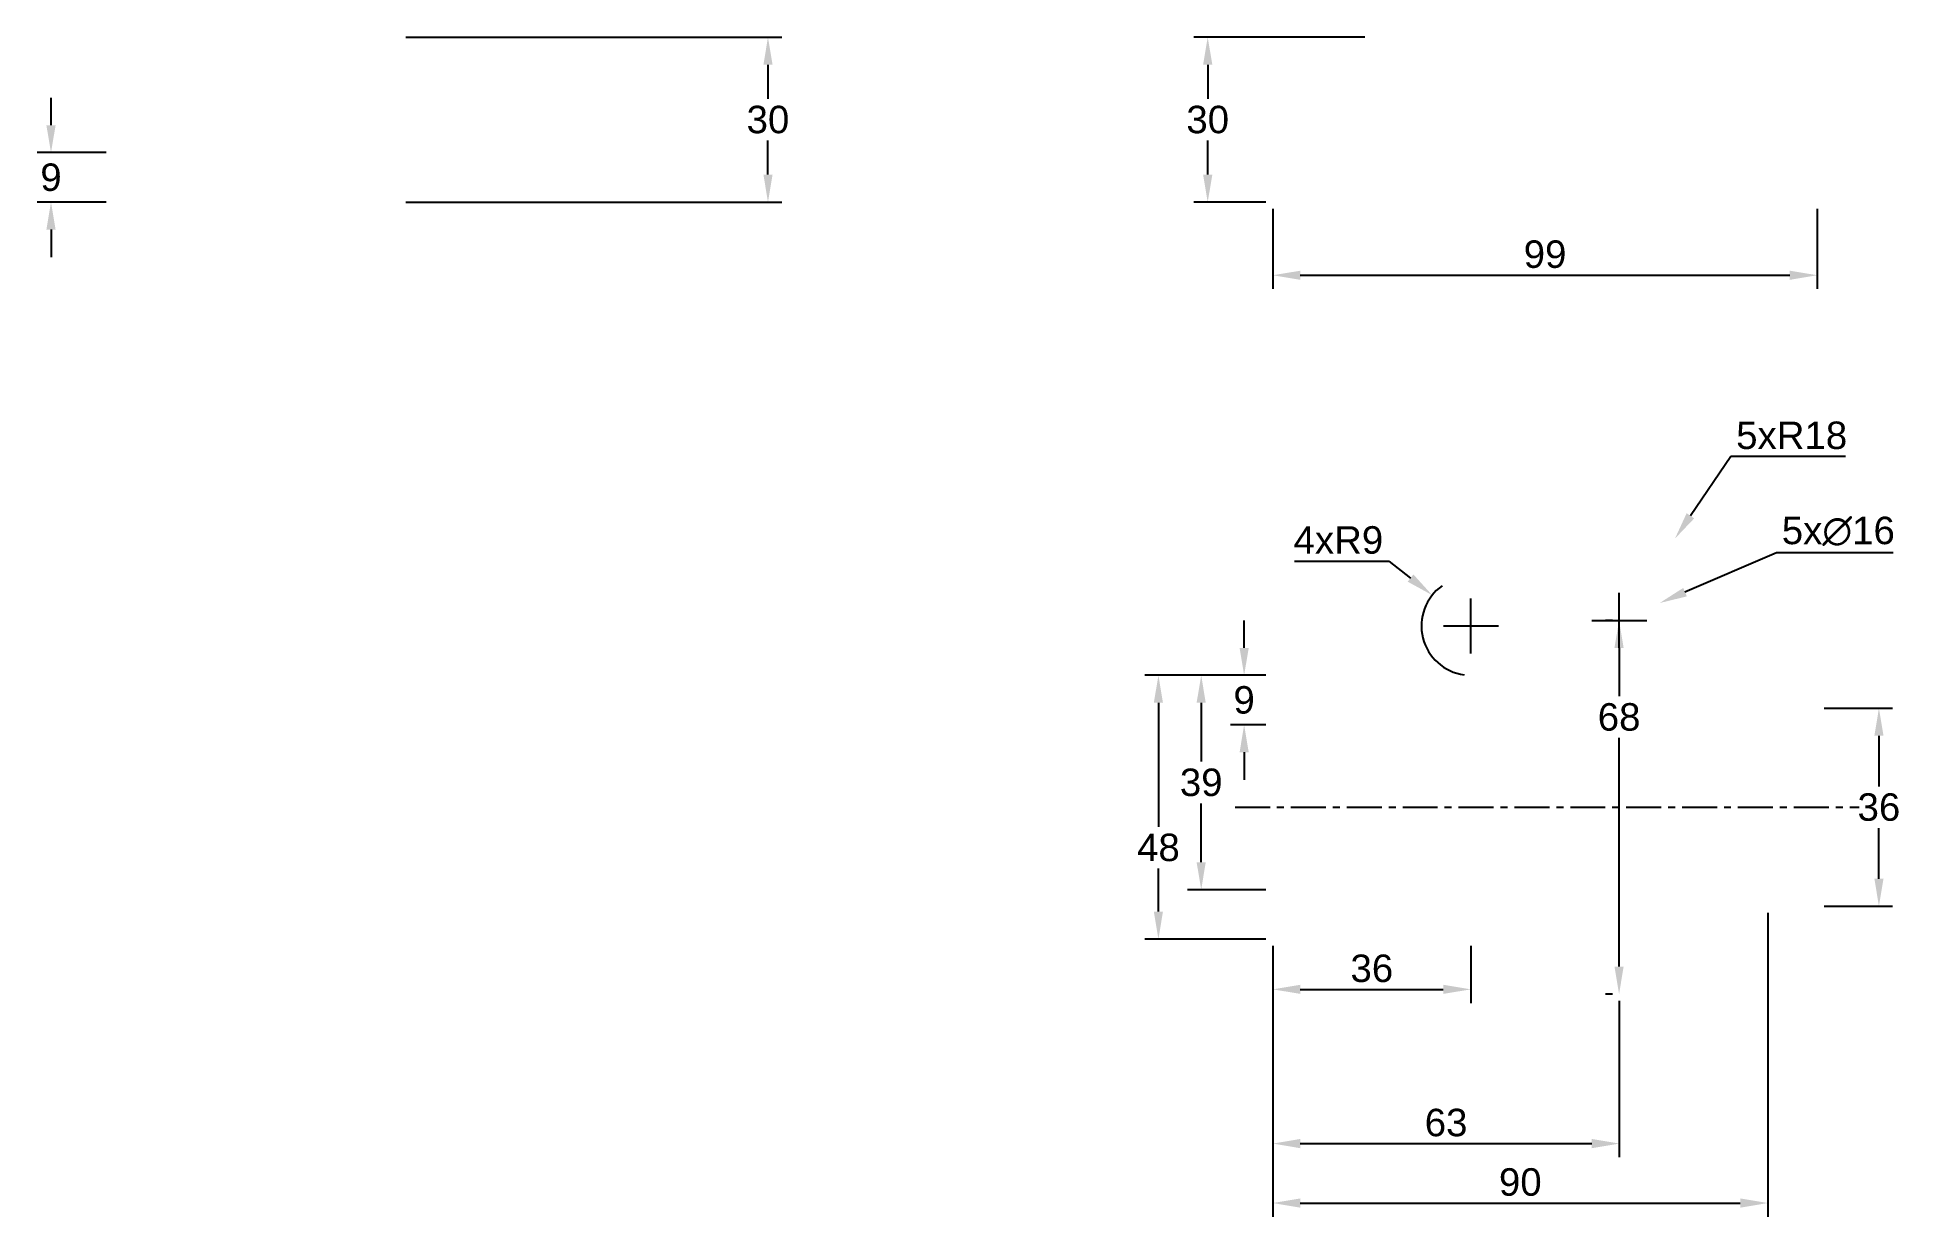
# Paper-space layout 'Layout1' of a CAD drawing. Header units: millimetres. Extents: x 52 to 221, y 21 to 128.
import ezdxf

# ---------------------------------------------------------------- set-up
doc = ezdxf.new("R2010")
doc.units = ezdxf.units.MM
doc.linetypes.add('CENTER', pattern=[50.8, 31.75, -6.35, 6.35, -6.35])
doc.layers.add('Dim', color=7, linetype='Continuous')
doc.styles.get("Standard").update_dxf_attribs({"font": 'arial.ttf'})
doc.dimstyles.new('ISO-25', dxfattribs={"dimtxt": 2.5, "dimasz": 2.5, "dimexe": 1.25, "dimexo": 0.625, "dimtad": 1, "dimtih": 1, "dimtoh": 1, "dimdsep": 46, "dimtxsty": 'Standard', "dimcen": 2.5, "dimadec": 0, "dimazin": 0, "dimtfac": 1, "dimtofl": 0, "dimtmove": 0, "dimatfit": 3, "dimfxl": 1, "dimarcsym": 0})

# ---------------------------------------------------------------- blocks, each defined once
blk = doc.blocks.new('*D20')
at = {"layer": 'Defpoints', "color": 0, "transparency": 16777216}
for p in [(164.27, 113.35), (213.77, 113.35), (213.77, 106.7)]:
    blk.add_point(p, dxfattribs=at)
at = {"layer": 'Dim', "color": 0, "lineweight": -2, "transparency": 16777216}
for p, q in [((164.27, 112.73), (164.27, 105.45)), ((213.77, 112.73), (213.77, 105.45)), ((166.77, 106.7), (211.27, 106.7))]:
    blk.add_line(p, q, dxfattribs=at)
at = {"layer": 'Dim', "color": 0, "transparency": 16777216}
for points in [[(166.77, 107.11), (166.77, 106.28), (164.27, 106.7)], [(211.27, 107.11), (211.27, 106.28), (213.77, 106.7)]]:
    blk.add_solid(points, dxfattribs=at)
at = {"layer": 'Dim', "color": 0, "transparency": 16777216, "insert": (189.02, 108.6), "char_height": 2.5, "attachment_point": 5}
blk.add_mtext('99', dxfattribs=at)
blk = doc.blocks.new('*D21')
at = {"color": 0, "lineweight": -2, "transparency": 16777216}
for p, q in [((53.19, 120.35), (53.19, 122.85)), ((58.2, 117.85), (51.94, 117.85)), ((58.2, 113.35), (51.94, 113.35)), ((53.19, 110.85), (53.19, 108.35))]:
    blk.add_line(p, q, dxfattribs=at)
at = {"color": 0, "transparency": 16777216}
for points in [[(52.77, 120.35), (53.61, 120.35), (53.19, 117.85)], [(52.77, 110.85), (53.61, 110.85), (53.19, 113.35)]]:
    blk.add_solid(points, dxfattribs=at)
at = {"layer": 'Defpoints', "color": 0, "transparency": 16777216}
for p in [(53.19, 117.85), (58.83, 117.85), (58.83, 113.35)]:
    blk.add_point(p, dxfattribs=at)
at = {"color": 0, "transparency": 16777216, "insert": (53.19, 115.6), "char_height": 2.5, "attachment_point": 5}
blk.add_mtext('9', dxfattribs=at)
blk = doc.blocks.new('*D24')
at = {"color": 0, "lineweight": -2, "transparency": 16777216}
for p, q in [((163.64, 70.3), (152.62, 70.3)), ((153.87, 67.8), (153.87, 56.53)), ((153.87, 48.8), (153.87, 52.73)), ((163.64, 46.3), (152.62, 46.3))]:
    blk.add_line(p, q, dxfattribs=at)
at = {"color": 0, "transparency": 16777216}
for points in [[(153.45, 67.8), (154.28, 67.8), (153.87, 70.3)], [(153.45, 48.8), (154.28, 48.8), (153.87, 46.3)]]:
    blk.add_solid(points, dxfattribs=at)
at = {"layer": 'Defpoints', "color": 0, "transparency": 16777216}
for p in [(164.27, 70.3), (153.87, 46.3), (164.27, 46.3)]:
    blk.add_point(p, dxfattribs=at)
at = {"color": 0, "transparency": 16777216, "insert": (153.87, 54.63), "char_height": 2.5, "attachment_point": 5}
blk.add_mtext('48', dxfattribs=at)
blk = doc.blocks.new('*D25')
at = {"color": 0, "lineweight": -2, "transparency": 16777216}
for p, q in [((161.66, 72.8), (161.66, 75.3)), ((163.64, 70.3), (160.41, 70.3)), ((163.64, 65.8), (160.41, 65.8)), ((161.66, 63.3), (161.66, 60.8))]:
    blk.add_line(p, q, dxfattribs=at)
at = {"color": 0, "transparency": 16777216}
for points in [[(161.25, 72.8), (162.08, 72.8), (161.66, 70.3)], [(161.25, 63.3), (162.08, 63.3), (161.66, 65.8)]]:
    blk.add_solid(points, dxfattribs=at)
at = {"layer": 'Defpoints', "color": 0, "transparency": 16777216}
for p in [(164.27, 70.3), (161.66, 65.8), (164.27, 65.8)]:
    blk.add_point(p, dxfattribs=at)
at = {"color": 0, "transparency": 16777216, "insert": (161.66, 68.05), "char_height": 2.5, "attachment_point": 5}
blk.add_mtext('9', dxfattribs=at)
blk = doc.blocks.new('*D26')
at = {"color": 0, "lineweight": -2, "transparency": 16777216}
for p, q in [((163.64, 70.3), (156.51, 70.3)), ((157.76, 67.8), (157.76, 62.45)), ((157.76, 53.3), (157.76, 58.65)), ((163.64, 50.8), (156.51, 50.8))]:
    blk.add_line(p, q, dxfattribs=at)
at = {"color": 0, "transparency": 16777216}
for points in [[(157.34, 67.8), (158.17, 67.8), (157.76, 70.3)], [(157.34, 53.3), (158.17, 53.3), (157.76, 50.8)]]:
    blk.add_solid(points, dxfattribs=at)
at = {"layer": 'Defpoints', "color": 0, "transparency": 16777216}
for p in [(164.27, 70.3), (157.76, 50.8), (164.27, 50.8)]:
    blk.add_point(p, dxfattribs=at)
at = {"color": 0, "transparency": 16777216, "insert": (157.76, 60.55), "char_height": 2.5, "attachment_point": 5}
blk.add_mtext('39', dxfattribs=at)
blk = doc.blocks.new('*D27')
at = {"color": 0, "lineweight": -2, "transparency": 16777216}
for p, q in [((164.27, 45.68), (164.27, 40.48)), ((182.27, 45.68), (182.27, 40.48)), ((166.77, 41.73), (179.77, 41.73))]:
    blk.add_line(p, q, dxfattribs=at)
at = {"color": 0, "transparency": 16777216}
for points in [[(166.77, 42.15), (166.77, 41.32), (164.27, 41.73)], [(179.77, 42.15), (179.77, 41.32), (182.27, 41.73)]]:
    blk.add_solid(points, dxfattribs=at)
at = {"layer": 'Defpoints', "color": 0, "transparency": 16777216}
for p in [(164.27, 46.3), (182.27, 46.3), (182.27, 41.73)]:
    blk.add_point(p, dxfattribs=at)
at = {"color": 0, "transparency": 16777216, "insert": (173.27, 43.63), "char_height": 2.5, "attachment_point": 5}
blk.add_mtext('36', dxfattribs=at)
blk = doc.blocks.new('*D29')
at = {"color": 0, "lineweight": -2, "transparency": 16777216}
for p, q in [((164.27, 45.68), (164.27, 26.45)), ((195.77, 40.68), (195.77, 26.45)), ((166.77, 27.7), (193.27, 27.7))]:
    blk.add_line(p, q, dxfattribs=at)
at = {"color": 0, "transparency": 16777216}
for points in [[(166.77, 28.12), (166.77, 27.28), (164.27, 27.7)], [(193.27, 28.12), (193.27, 27.28), (195.77, 27.7)]]:
    blk.add_solid(points, dxfattribs=at)
at = {"layer": 'Defpoints', "color": 0, "transparency": 16777216}
for p in [(164.27, 46.3), (195.77, 41.3), (195.77, 27.7)]:
    blk.add_point(p, dxfattribs=at)
at = {"color": 0, "transparency": 16777216, "insert": (180.02, 29.6), "char_height": 2.5, "attachment_point": 5}
blk.add_mtext('63', dxfattribs=at)
blk = doc.blocks.new('*D30')
at = {"color": 0, "lineweight": -2, "transparency": 16777216}
for p, q in [((209.27, 48.68), (209.27, 21.04)), ((164.27, 45.68), (164.27, 21.04)), ((166.77, 22.29), (206.77, 22.29))]:
    blk.add_line(p, q, dxfattribs=at)
at = {"color": 0, "transparency": 16777216}
for points in [[(166.77, 22.71), (166.77, 21.87), (164.27, 22.29)], [(206.77, 22.71), (206.77, 21.87), (209.27, 22.29)]]:
    blk.add_solid(points, dxfattribs=at)
at = {"layer": 'Defpoints', "color": 0, "transparency": 16777216}
for p in [(209.27, 49.3), (164.27, 46.3), (209.27, 22.29)]:
    blk.add_point(p, dxfattribs=at)
at = {"color": 0, "transparency": 16777216, "insert": (186.77, 24.19), "char_height": 2.5, "attachment_point": 5}
blk.add_mtext('90', dxfattribs=at)
blk = doc.blocks.new('*D31')
at = {"color": 0, "lineweight": -2, "transparency": 16777216}
for p, q in [((214.39, 67.3), (220.62, 67.3)), ((219.37, 64.8), (219.37, 60.2)), ((219.37, 51.8), (219.37, 56.4)), ((214.39, 49.3), (220.62, 49.3))]:
    blk.add_line(p, q, dxfattribs=at)
at = {"color": 0, "transparency": 16777216}
for points in [[(218.96, 64.8), (219.79, 64.8), (219.37, 67.3)], [(218.96, 51.8), (219.79, 51.8), (219.37, 49.3)]]:
    blk.add_solid(points, dxfattribs=at)
at = {"layer": 'Defpoints', "color": 0, "transparency": 16777216}
for p in [(213.77, 67.3), (219.37, 67.3), (213.77, 49.3)]:
    blk.add_point(p, dxfattribs=at)
at = {"color": 0, "transparency": 16777216, "insert": (219.37, 58.3), "char_height": 2.5, "attachment_point": 5}
blk.add_mtext('36', dxfattribs=at)
blk = doc.blocks.new('*D32')
at = {"color": 0, "lineweight": -2, "transparency": 16777216}
for p, q in [((205.91, 90.22), (202.24, 84.81)), ((216.33, 90.22), (205.91, 90.22)), ((195.77, 72.8), (195.77, 77.8)), ((193.27, 75.3), (198.27, 75.3))]:
    blk.add_line(p, q, dxfattribs=at)
at = {"color": 0, "transparency": 16777216}
blk.add_solid([(201.89, 85.05), (202.58, 84.58), (200.83, 82.74)], dxfattribs=at)
at = {"layer": 'Defpoints', "color": 0, "transparency": 16777216}
for p in [(200.83, 82.74), (195.77, 75.3)]:
    blk.add_point(p, dxfattribs=at)
at = {"color": 0, "transparency": 16777216, "insert": (211.44, 92.12), "char_height": 2.5, "attachment_point": 5}
blk.add_mtext('5xR18', dxfattribs=at)
blk = doc.blocks.new('*D33')
at = {"color": 0, "lineweight": -2, "transparency": 16777216}
for p, q in [((210.06, 81.43), (201.74, 77.86)), ((220.67, 81.43), (210.06, 81.43)), ((195.77, 72.8), (195.77, 77.8)), ((193.27, 75.3), (198.27, 75.3))]:
    blk.add_line(p, q, dxfattribs=at)
at = {"color": 0, "transparency": 16777216}
blk.add_solid([(201.58, 78.25), (201.91, 77.48), (199.44, 76.88)], dxfattribs=at)
at = {"layer": 'Defpoints', "color": 0, "transparency": 16777216}
for p in [(199.44, 76.88), (192.09, 73.73)]:
    blk.add_point(p, dxfattribs=at)
at = {"color": 0, "transparency": 16777216, "insert": (215.68, 83.4), "char_height": 2.5, "attachment_point": 5}
blk.add_mtext('5x∅16', dxfattribs=at)
blk = doc.blocks.new('*D34')
at = {"color": 0, "lineweight": -2, "transparency": 16777216}
for p, q in [((195.14, 75.3), (194.5, 75.3)), ((195.75, 72.8), (195.75, 68.4)), ((195.75, 43.8), (195.75, 64.6)), ((195.14, 41.3), (194.5, 41.3))]:
    blk.add_line(p, q, dxfattribs=at)
at = {"color": 0, "transparency": 16777216}
for points in [[(195.33, 72.8), (196.16, 72.8), (195.75, 75.3)], [(195.33, 43.8), (196.16, 43.8), (195.75, 41.3)]]:
    blk.add_solid(points, dxfattribs=at)
at = {"layer": 'Defpoints', "color": 0, "transparency": 16777216}
for p in [(195.77, 75.3), (195.75, 41.3), (195.77, 41.3)]:
    blk.add_point(p, dxfattribs=at)
at = {"color": 0, "transparency": 16777216, "insert": (195.75, 66.5), "char_height": 2.5, "attachment_point": 5}
blk.add_mtext('68', dxfattribs=at)
blk = doc.blocks.new('*D35')
at = {"color": 0, "lineweight": -2, "transparency": 16777216}
for p, q in [((166.25, 80.7), (174.83, 80.7)), ((174.83, 80.7), (176.79, 79.15)), ((182.28, 72.3), (182.28, 77.3)), ((179.78, 74.8), (184.78, 74.8))]:
    blk.add_line(p, q, dxfattribs=at)
blk.add_arc((182.28, 74.8), 4.5, 125.6999, 262.0423, dxfattribs=at)
at = {"color": 0, "transparency": 16777216}
blk.add_solid([(177.05, 79.48), (176.53, 78.82), (178.75, 77.6)], dxfattribs=at)
at = {"layer": 'Defpoints', "color": 0, "transparency": 16777216}
for p in [(178.75, 77.6), (182.28, 74.8)]:
    blk.add_point(p, dxfattribs=at)
at = {"color": 0, "transparency": 16777216, "insert": (170.23, 82.6), "char_height": 2.5, "attachment_point": 5}
blk.add_mtext('4xR9', dxfattribs=at)
blk = doc.blocks.new('*D36')
at = {"color": 0, "lineweight": -2, "transparency": 16777216}
for p, q in [((172.64, 128.35), (157.1, 128.35)), ((158.35, 125.85), (158.35, 122.75)), ((158.35, 115.85), (158.35, 118.95)), ((163.64, 113.35), (157.1, 113.35))]:
    blk.add_line(p, q, dxfattribs=at)
at = {"color": 0, "transparency": 16777216}
for points in [[(157.93, 125.85), (158.77, 125.85), (158.35, 128.35)], [(157.93, 115.85), (158.77, 115.85), (158.35, 113.35)]]:
    blk.add_solid(points, dxfattribs=at)
at = {"layer": 'Defpoints', "color": 0, "transparency": 16777216}
for p in [(158.35, 128.35), (173.27, 128.35), (164.27, 113.35)]:
    blk.add_point(p, dxfattribs=at)
at = {"color": 0, "transparency": 16777216, "insert": (158.35, 120.85), "char_height": 2.5, "attachment_point": 5}
blk.add_mtext('30', dxfattribs=at)
blk = doc.blocks.new('*D37')
at = {"color": 0, "lineweight": -2, "transparency": 16777216}
for p, q in [((85.45, 128.35), (119.62, 128.35)), ((118.37, 125.85), (118.37, 122.75)), ((118.37, 115.85), (118.37, 118.95)), ((85.45, 113.35), (119.62, 113.35))]:
    blk.add_line(p, q, dxfattribs=at)
at = {"color": 0, "transparency": 16777216}
for points in [[(117.96, 125.85), (118.79, 125.85), (118.37, 128.35)], [(117.96, 115.85), (118.79, 115.85), (118.37, 113.35)]]:
    blk.add_solid(points, dxfattribs=at)
at = {"layer": 'Defpoints', "color": 0, "transparency": 16777216}
for p in [(84.83, 128.35), (84.83, 113.35), (118.37, 113.35)]:
    blk.add_point(p, dxfattribs=at)
at = {"color": 0, "transparency": 16777216, "insert": (118.37, 120.85), "char_height": 2.5, "attachment_point": 5}
blk.add_mtext('30', dxfattribs=at)

psp = doc.layouts.get("Layout1")

# ---------------------------------------------------------------- linework, layer by layer
at = {"linetype": 'CENTER', "ltscale": 0.1}
psp.add_line((160.8378, 58.3026), (217.583, 58.3026), dxfattribs=at)

# ---------------------------------------------------------------- dimensions: what is measured, and where the dimension line sits
for base, p1, p2, picture, middle in [((118.3725, 113.3524), (84.8268, 128.3524), (84.8268, 113.3524), '*D37', (118.3725, 120.8524)), ((158.3497, 128.3524), (164.2685, 113.3524), (173.2685, 128.3524), '*D36', (158.3497, 120.8524)), ((53.1897, 117.8524), (58.8268, 113.3524), (58.8268, 117.8524), '*D21', (53.1897, 115.6024)), ((161.6634, 65.8026), (164.2685, 70.3026), (164.2685, 65.8026), '*D25', (161.6634, 68.0526)), ((157.7564, 50.8026), (164.2685, 70.3026), (164.2685, 50.8026), '*D26', (157.7564, 60.5526)), ((219.3719, 67.3026), (213.7685, 49.3026), (213.7685, 67.3026), '*D31', (219.3719, 58.3026))]:
    dim = psp.add_linear_dim(base=base, p1=p1, p2=p2, angle=90, dimstyle='ISO-25', override={"dimlfac": -2})
    dim.commit()
    dim.dimension.update_dxf_attribs({"geometry": picture, "text_midpoint": middle})
for center, mpoint, text, picture, middle in [((195.7685, 75.3026), (200.8304, 82.7442), '5x<>', '*D32', (211.4363, 90.2157)), ((182.2777, 74.8026), (178.7503, 77.5969), '4x<>', '*D35', (170.2284, 80.7015))]:
    dim = psp.add_radius_dim(center=center, mpoint=mpoint, text=text, dimstyle='ISO-25', override={"dimlfac": -2})
    dim.commit()
    dim.dimension.update_dxf_attribs({"geometry": picture, "text_midpoint": middle, "dimtype": 164})
dim = psp.add_diameter_dim_2p(p1=(192.0923, 73.726), p2=(199.4446, 76.8793), text='5x<>', dimstyle='ISO-25', override={"dimlfac": -2})
dim.commit()
dim.dimension.update_dxf_attribs({"geometry": '*D33', "text_midpoint": (215.6794, 81.4332), "dimtype": 163})
for base, p1, p2, picture, middle in [((195.7458, 41.3026), (195.7685, 75.3026), (195.7685, 41.3026), '*D34', (195.7458, 66.5034)), ((153.8655, 46.3026), (164.2685, 70.3026), (164.2685, 46.3026), '*D24', (153.8655, 54.6319))]:
    dim = psp.add_linear_dim(base=base, p1=p1, p2=p2, angle=90, dimstyle='ISO-25', override={"dimlfac": -2})
    dim.commit()
    dim.dimension.update_dxf_attribs({"geometry": picture, "text_midpoint": middle, "dimtype": 160})
for base, p2, picture, middle in [((209.2685, 22.2912), (209.2685, 49.3026), '*D30', (186.7685, 24.1927)), ((182.2685, 41.732), (182.2685, 46.3026), '*D27', (173.2685, 43.6343)), ((195.7685, 27.6998), (195.7685, 41.3026), '*D29', (180.0185, 29.6021))]:
    dim = psp.add_linear_dim(base=base, p1=(164.2685, 46.3026), p2=p2, dimstyle='ISO-25', override={"dimlfac": -2})
    dim.commit()
    dim.dimension.update_dxf_attribs({"geometry": picture, "text_midpoint": middle})
at = {"layer": 'Dim'}
dim = psp.add_linear_dim(base=(213.7685, 106.6982), p1=(164.2685, 113.3524), p2=(213.7685, 113.3524), dimstyle='ISO-25', override={"dimlfac": -2}, dxfattribs=at)
dim.commit()
dim.dimension.update_dxf_attribs({"geometry": '*D20', "text_midpoint": (189.0185, 108.5996)})

doc.saveas('drawing.dxf')
